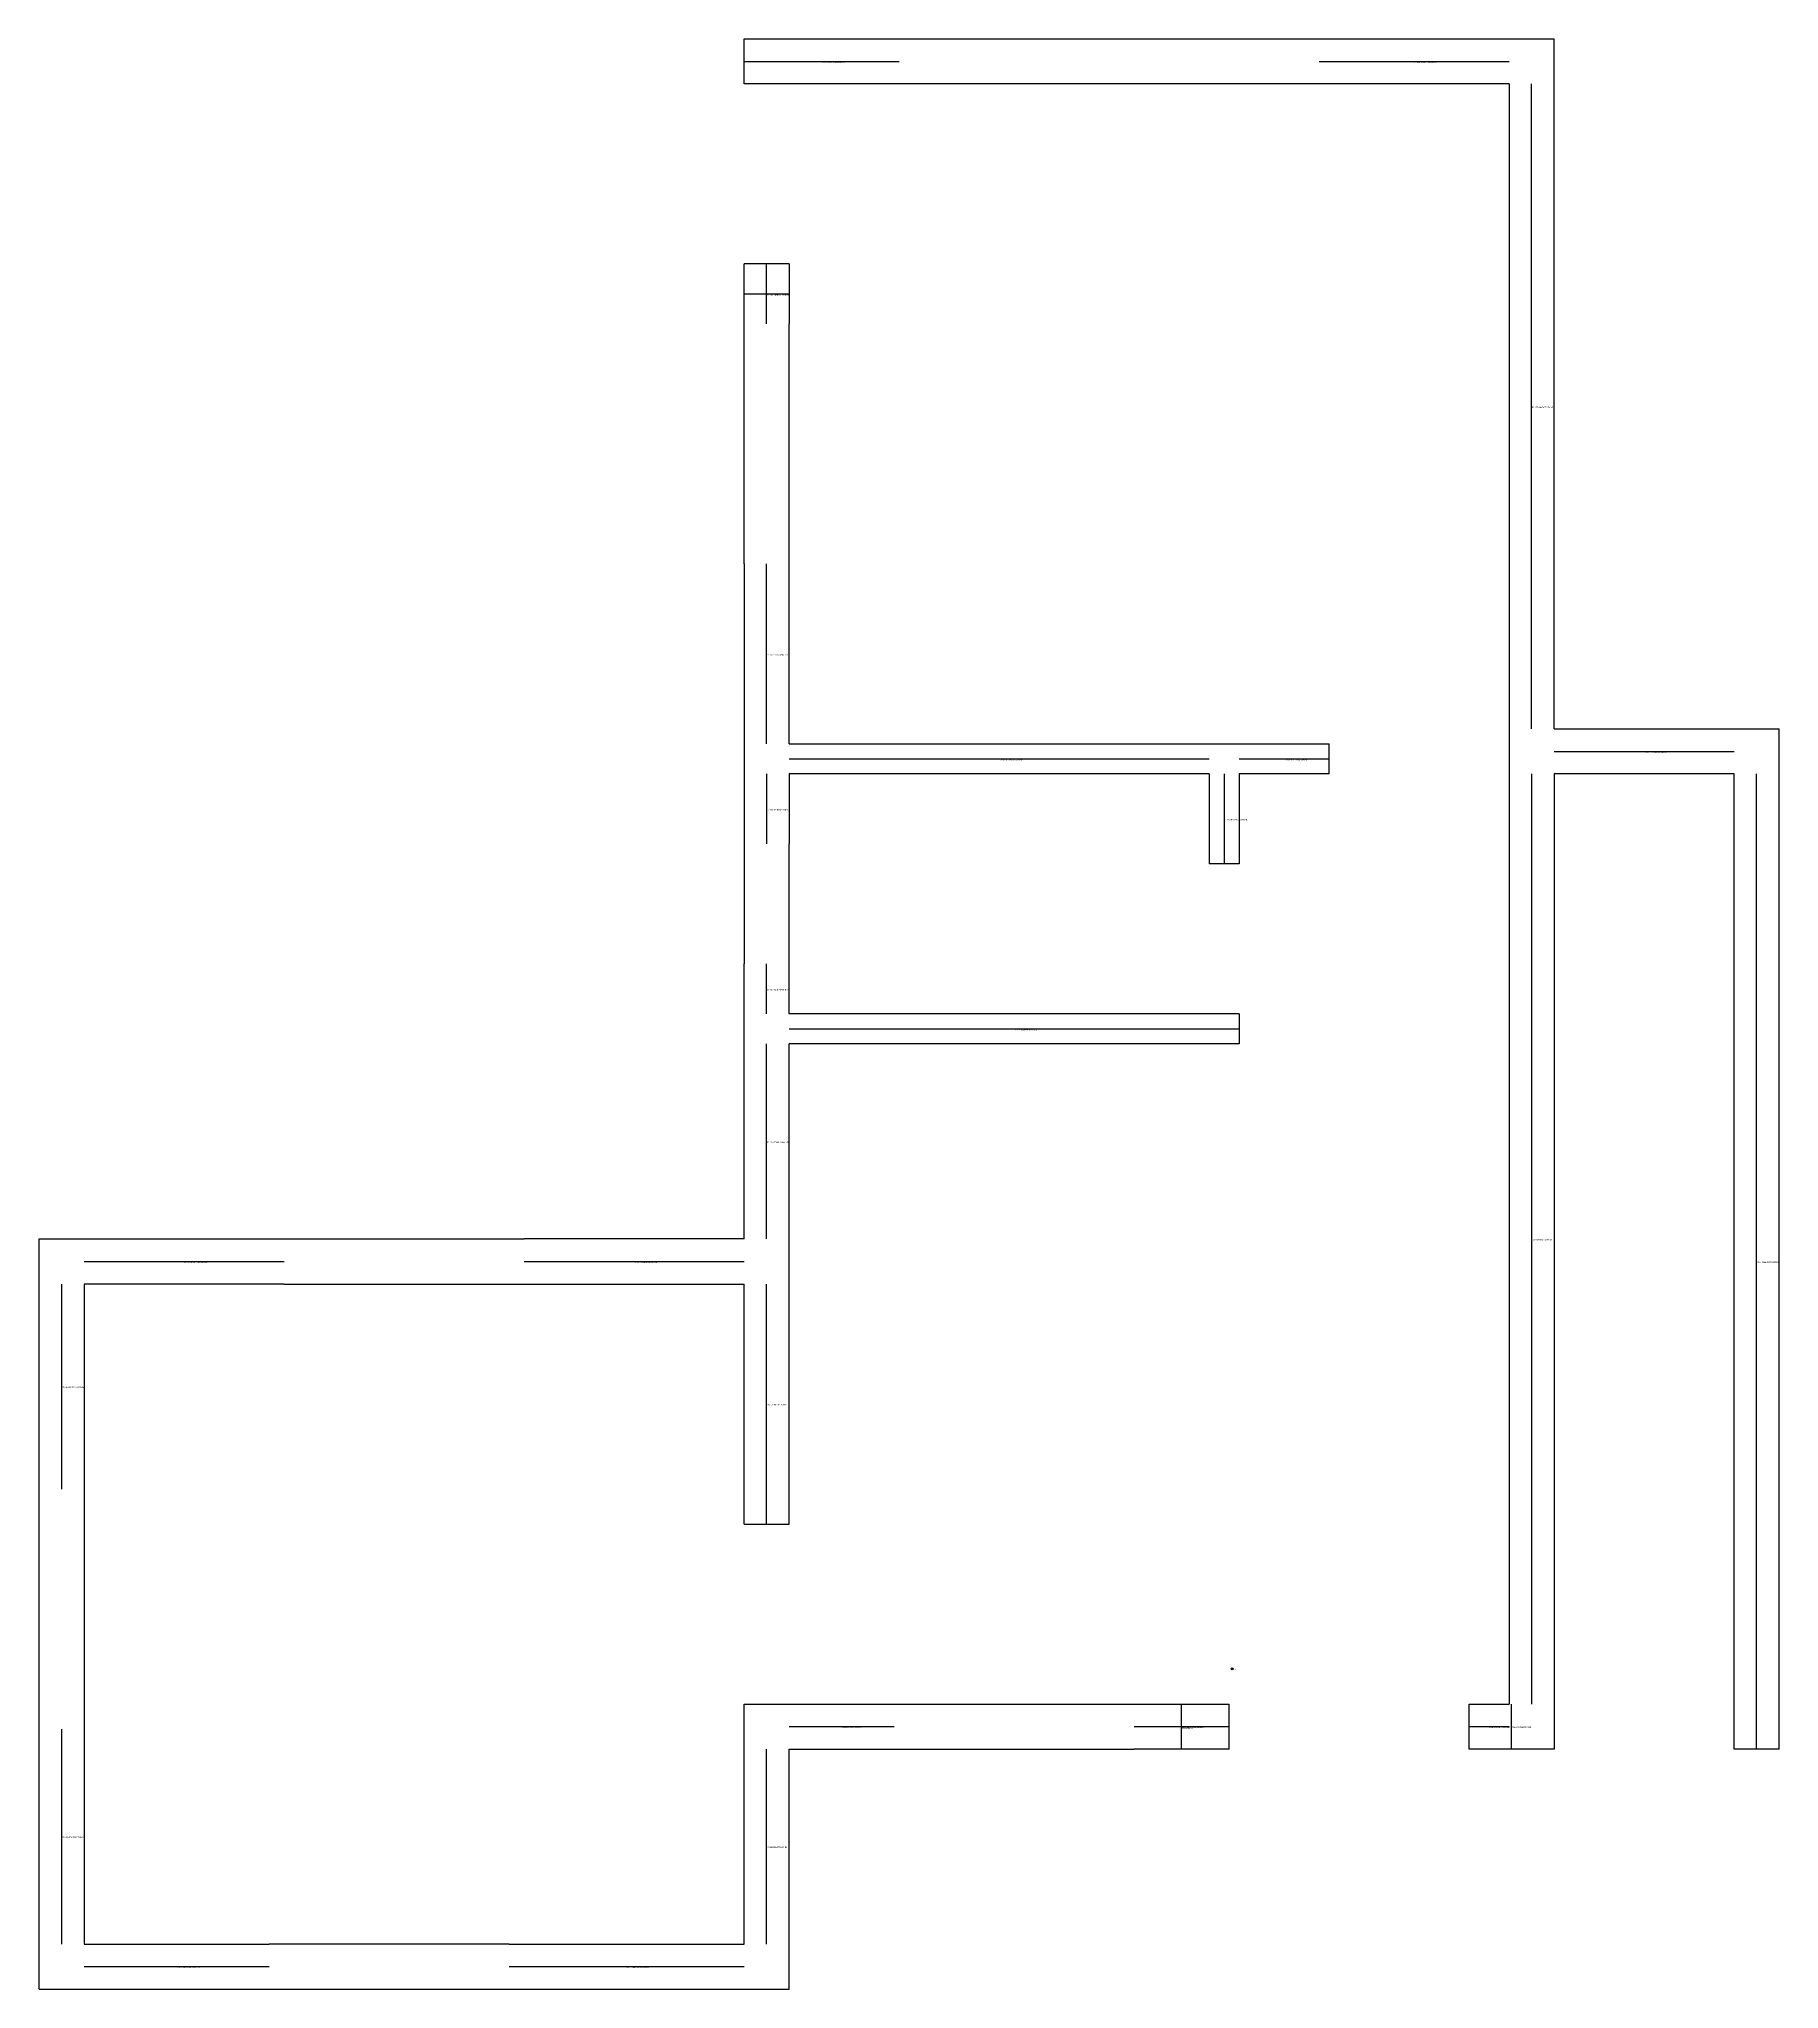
# Model space of a CAD drawing. Header units: metres. Extents: x 264 to 612, y 347 to 737.
import ezdxf

# ---------------------------------------------------------------- set-up
doc = ezdxf.new("R2010")
doc.units = ezdxf.units.M

msp = doc.modelspace()

# ---------------------------------------------------------------- linework, layer by layer
at = {"layer": 'centrelines'}
for p, q in [((405, 732.5), (436, 732.5)), ((520, 732.5), (558, 732.5)), ((562.5, 599), (562.5, 728)), ((409.5, 680), (409.5, 692)), ((405, 686), (414, 686)), ((409.5, 596), (409.5, 632)), ((414, 593), (498, 593)), ((504, 593), (522, 593)), ((567, 594.5), (603, 594.5)), ((409.5, 590), (409.5, 576)), ((501, 590), (501, 572)), ((562.5, 590), (562.5, 404)), ((607.5, 395), (607.5, 590)), ((409.5, 542), (409.5, 552)), ((414, 539), (504, 539)), ((409.5, 497), (409.5, 536)), ((273, 492.5), (313, 492.5)), ((361, 492.5), (405, 492.5)), ((268.5, 488), (268.5, 447)), ((409.5, 440), (409.5, 488)), ((492.5, 395), (492.5, 404)), ((558.5, 395), (558.5, 404)), ((268.5, 399), (268.5, 356)), ((414, 399.5), (435, 399.5)), ((483, 399.5), (502, 399.5)), ((550, 399.5), (558, 399.5)), ((409.5, 356), (409.5, 395)), ((273, 351.5), (310, 351.5)), ((358, 351.5), (405, 351.5))]:
    msp.add_line(p, q, dxfattribs=at)
at = {"layer": 'entity_location'}
msp.add_circle((502.61, 411.04), 0.2, dxfattribs=at)
at = {"layer": 'wall'}
for p, q in [((405, 728), (405, 737)), ((405, 737), (436, 737)), ((436, 737), (520, 737)), ((520, 737), (567, 737)), ((567, 599), (567, 737)), ((436, 728), (405, 728)), ((520, 728), (436, 728)), ((558, 728), (520, 728)), ((558, 728), (558, 404)), ((414, 692), (405, 692)), ((405, 680), (405, 692)), ((414, 692), (414, 680)), ((405, 632), (405, 680)), ((414, 632), (414, 680)), ((405, 632), (405, 576)), ((414, 596), (414, 632)), ((567, 599), (612, 599)), ((612, 395), (612, 599)), ((414, 596), (522, 596)), ((522, 590), (522, 596)), ((498, 590), (414, 590)), ((414, 590), (414, 576)), ((498, 590), (498, 572)), ((522, 590), (504, 590)), ((504, 590), (504, 572)), ((603, 590), (567, 590)), ((567, 590), (567, 395)), ((603, 395), (603, 590)), ((405, 576), (405, 552)), ((414, 552), (414, 576)), ((504, 572), (498, 572)), ((405, 497), (405, 552)), ((414, 542), (414, 552)), ((504, 542), (414, 542)), ((504, 542), (504, 536)), ((504, 536), (414, 536)), ((414, 440), (414, 536)), ((264, 447), (264, 497)), ((264, 497), (313, 497)), ((313, 497), (361, 497)), ((405, 497), (361, 497)), ((313, 488), (273, 488)), ((273, 488), (273, 447)), ((313, 488), (361, 488)), ((361, 488), (405, 488)), ((405, 440), (405, 488)), ((264, 399), (264, 447)), ((273, 447), (273, 399)), ((405, 440), (414, 440)), ((405, 356), (405, 404)), ((405, 404), (435, 404)), ((435, 404), (483, 404)), ((483, 404), (502, 404)), ((502, 395), (502, 404)), ((550, 395), (550, 404)), ((550, 404), (558, 404)), ((264, 347), (264, 399)), ((273, 399), (273, 356)), ((414, 347), (414, 395)), ((414, 395), (435, 395)), ((435, 395), (483, 395)), ((502, 395), (483, 395)), ((567, 395), (550, 395)), ((612, 395), (603, 395)), ((273, 356), (310, 356)), ((358, 356), (310, 356)), ((358, 356), (405, 356)), ((264, 347), (310, 347)), ((310, 347), (358, 347)), ((358, 347), (414, 347))]:
    msp.add_line(p, q, dxfattribs=at)

# ---------------------------------------------------------------- texts
at = {"layer": 'centrelines', "char_height": 0.3, "attachment_point": 1}
for s, insert in [('28 328.28648388933874', (420.5, 732.5)), ('27 321.92682188839257', (539, 732.5)), ('25 284.61916270641325', (409.5, 686)), ('26 288.8836731021569', (409.5, 686)), ('19 197.2667672246461', (562.5, 663.5)), ('22 207.07315583057715', (409.5, 614)), ('16 182.01548787636628', (456, 593)), ('15 181.96227880739826', (513, 593)), ('18 194.42746531109907', (585, 594.5)), ('17 189.42283887138618', (409.5, 583)), ('14 160.96509059206028', (501, 581)), ('13 160.6858298695882', (409.5, 547)), ('12 127.95699948848373', (459, 539)), ('10 126.72334420664058', (409.5, 516.5)), ('4 59.88609015914159', (562.5, 497)), ('21 206.37024390837945', (293, 492.5)), ('11 127.13661219367958', (383, 492.5)), ('8 104.88609015914159', (607.5, 492.5)), ('24 236.85909016372668', (268.5, 467.5)), ('7 97.51260444284911', (409.5, 464)), ('5 68.59213996353077', (424.5, 399.5)), ('0 11.559314257410225', (492.5, 399.5)), ('1 12.324570113161386', (492.5, 399.5)), ('2 48.77173773179668', (554, 399.5)), ('3 56.32813621522481', (558.5, 399.5)), ('23 234.42345582789696', (268.5, 377.5)), ('6 94.48586175330158', (409.5, 375.5)), ('20 201.60725972567744', (291.5, 351.5)), ('9 114.34091264430968', (381.5, 351.5))]:
    msp.add_mtext(s, dxfattribs=dict(at, insert=insert))
at = {"layer": 'chosen_line', "color": 3, "insert": (492.5, 399.5), "char_height": 0.5, "attachment_point": 1}
msp.add_mtext('chosen', dxfattribs=at)
msp.add_mtext('chosen', dxfattribs=at)
at = {"layer": 'debug', "insert": (502.61, 411.04), "char_height": 0.2, "attachment_point": 1}
msp.add_mtext('502, 411', dxfattribs=at)

doc.saveas('drawing.dxf')
